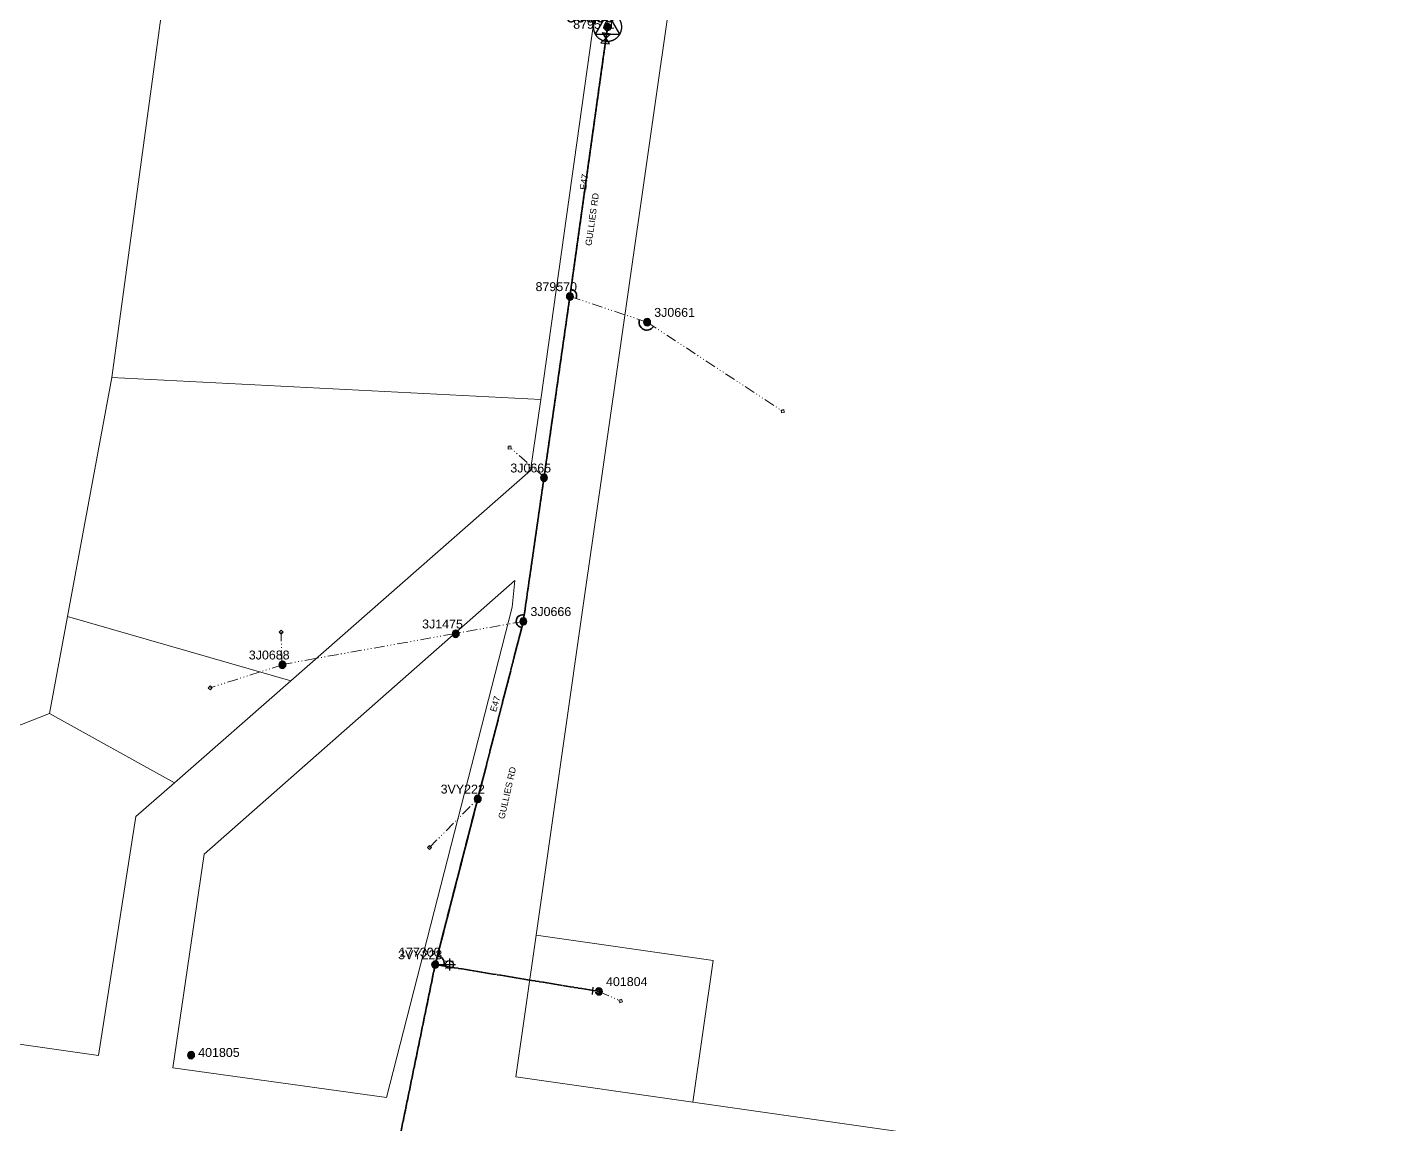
# Model space of a CAD drawing. Header units: metres. Extents: x 244561 to 254068, y 6159332 to 6162744.
# Drawn here: x 252261.9 to 252641.2, y 6160799.8 to 6161108.1 of the extents above; entities that cross this region are included whole.
import ezdxf
from ezdxf.enums import TextEntityAlignment as Align

# ---------------------------------------------------------------- set-up
doc = ezdxf.new("R2010")
doc.units = ezdxf.units.M
doc.linetypes.add('Cable Exist OH', pattern=[1, 1, 0])
doc.linetypes.add('PHANTOMX2', pattern=[6.6, 3, -0.75, 0.2, -0.75, 0.2, -0.75, 0.2, -0.75])
doc.layers.get('0').update_dxf_attribs({"color": 6})
for name, color, linetype, lineweight in [('_User_HV_Exist', 1, 'Continuous', 35), ('_User_LV_Exist', 5, 'Continuous', 35), ('Cadastre Developer_SP_NEW', 92, 'Continuous', 15), ('Cadastre Land Parcels_SP_EXT', 118, 'Continuous', 15), ('Cadastre Roads_SP_EXT', 218, 'Continuous', 15), ('Mains_HV_EXT', 13, 'Continuous', 25), ('Mains_LV_EXT', 163, 'Continuous', 25), ('Mains_SL_EXT', 131, 'Continuous', 25), ('Services_SP_EXT', 42, 'PHANTOMX2', 20)]:
    doc.layers.add(name, color=color, linetype=linetype, lineweight=lineweight)
for name, color, linetype in [('Equip_LV_EXT', 7, 'Continuous'), ('Equip_SP_SL_EXT', 7, 'Continuous'), ('Sub_SP_TR_HV_LV_EXT', 7, 'Continuous'), ('SupportsOH_SP_TR_HV_LV_SL_EXT', 7, 'Continuous')]:
    doc.layers.add(name, color=color, linetype=linetype)
doc.styles.add('iecARIAL', font='arial.ttf', dxfattribs={"height": 2})
doc.styles.add('POLE_LABEL', font='arial.ttf', dxfattribs={"height": 2})
doc.styles.add('SL_LABEL', font='arial.ttf', dxfattribs={"height": 2})
doc.styles.get("Standard").update_dxf_attribs({"font": 'arial.ttf'})

# ---------------------------------------------------------------- blocks, each defined once
blk = doc.blocks.new('SUB_POLE_EXT')
at = {"flags": 128}
for points in [[(-0.05, 4), (-0.15, 4), (-0.25, 3.99), (-0.34, 3.99), (-0.44, 3.98), (-0.54, 3.96), (-0.64, 3.95), (-0.73, 3.93), (-0.83, 3.91), (-0.92, 3.89), (-1.02, 3.87), (-1.11, 3.84), (-1.21, 3.81), (-1.3, 3.78), (-1.39, 3.75), (-1.49, 3.71), (-1.58, 3.68), (-1.67, 3.64), (-1.75, 3.59), (-1.84, 3.55), (-1.93, 3.5), (-2.01, 3.46), (-2.1, 3.41), (-2.18, 3.35), (-2.26, 3.3), (-2.34, 3.24), (-2.42, 3.18), (-2.5, 3.12), (-2.58, 3.06), (-2.65, 3), (-2.72, 2.93), (-2.79, 2.86), (-2.86, 2.79), (-2.93, 2.72), (-3, 2.65), (-3.06, 2.58), (-3.12, 2.5), (-3.18, 2.42), (-3.24, 2.34), (-3.3, 2.26), (-3.35, 2.18), (-3.41, 2.1), (-3.46, 2.01), (-3.5, 1.93), (-3.55, 1.84), (-3.59, 1.75), (-3.64, 1.67), (-3.68, 1.58), (-3.71, 1.49), (-3.75, 1.39), (-3.78, 1.3), (-3.81, 1.21), (-3.84, 1.11), (-3.87, 1.02), (-3.89, 0.92), (-3.91, 0.83), (-3.93, 0.73), (-3.95, 0.64), (-3.96, 0.54), (-3.98, 0.44), (-3.99, 0.34), (-3.99, 0.25), (-4, 0.15), (-4, 0.05), (-4, -0.05), (-4, -0.15), (-3.99, -0.25), (-3.99, -0.34), (-3.98, -0.44), (-3.96, -0.54), (-3.95, -0.64), (-3.93, -0.73), (-3.91, -0.83), (-3.89, -0.92), (-3.87, -1.02), (-3.84, -1.11), (-3.81, -1.21), (-3.78, -1.3), (-3.75, -1.39), (-3.71, -1.49), (-3.68, -1.58), (-3.64, -1.67), (-3.59, -1.75), (-3.55, -1.84), (-3.5, -1.93), (-3.46, -2.01), (-3.41, -2.1), (-3.35, -2.18), (-3.3, -2.26), (-3.24, -2.34), (-3.18, -2.42), (-3.12, -2.5), (-3.06, -2.58), (-3, -2.65), (-2.93, -2.72), (-2.86, -2.79), (-2.79, -2.86), (-2.72, -2.93), (-2.65, -3), (-2.58, -3.06), (-2.5, -3.12), (-2.42, -3.18), (-2.34, -3.24), (-2.26, -3.3), (-2.18, -3.35), (-2.1, -3.41), (-2.01, -3.46), (-1.93, -3.5), (-1.84, -3.55), (-1.75, -3.59), (-1.67, -3.64), (-1.58, -3.68), (-1.49, -3.71), (-1.39, -3.75), (-1.3, -3.78), (-1.21, -3.81), (-1.11, -3.84), (-1.02, -3.87), (-0.92, -3.89), (-0.83, -3.91), (-0.73, -3.93), (-0.64, -3.95), (-0.54, -3.96), (-0.44, -3.98), (-0.34, -3.99), (-0.25, -3.99), (-0.15, -4), (-0.05, -4), (0.05, -4), (0.15, -4), (0.25, -3.99), (0.34, -3.99), (0.44, -3.98), (0.54, -3.96), (0.64, -3.95), (0.73, -3.93), (0.83, -3.91), (0.92, -3.89), (1.02, -3.87), (1.11, -3.84), (1.21, -3.81), (1.3, -3.78), (1.39, -3.75), (1.49, -3.71), (1.58, -3.68), (1.67, -3.64), (1.75, -3.59), (1.84, -3.55), (1.93, -3.5), (2.01, -3.46), (2.1, -3.41), (2.18, -3.35), (2.26, -3.3), (2.34, -3.24), (2.42, -3.18), (2.5, -3.12), (2.58, -3.06), (2.65, -3), (2.72, -2.93), (2.79, -2.86), (2.86, -2.79), (2.93, -2.72), (3, -2.65), (3.06, -2.58), (3.12, -2.5), (3.18, -2.42), (3.24, -2.34), (3.3, -2.26), (3.35, -2.18), (3.41, -2.1), (3.46, -2.01), (3.5, -1.93), (3.55, -1.84), (3.59, -1.75), (3.64, -1.67), (3.68, -1.58), (3.71, -1.49), (3.75, -1.39), (3.78, -1.3), (3.81, -1.21), (3.84, -1.11), (3.87, -1.02), (3.89, -0.92), (3.91, -0.83), (3.93, -0.73), (3.95, -0.64), (3.96, -0.54), (3.98, -0.44), (3.99, -0.34), (3.99, -0.25), (4, -0.15), (4, -0.05), (4, 0.05), (4, 0.15), (3.99, 0.25), (3.99, 0.34), (3.98, 0.44), (3.96, 0.54), (3.95, 0.64), (3.93, 0.73), (3.91, 0.83), (3.89, 0.92), (3.87, 1.02), (3.84, 1.11), (3.81, 1.21), (3.78, 1.3), (3.75, 1.39), (3.71, 1.49), (3.68, 1.58), (3.64, 1.67), (3.59, 1.75), (3.55, 1.84), (3.5, 1.93), (3.46, 2.01), (3.41, 2.1), (3.35, 2.18), (3.3, 2.26), (3.24, 2.34), (3.18, 2.42), (3.12, 2.5), (3.06, 2.58), (3, 2.65), (2.93, 2.72), (2.86, 2.79), (2.79, 2.86), (2.72, 2.93), (2.65, 3), (2.58, 3.06), (2.5, 3.12), (2.42, 3.18), (2.34, 3.24), (2.26, 3.3), (2.18, 3.35), (2.1, 3.41), (2.01, 3.46), (1.93, 3.5), (1.84, 3.55), (1.75, 3.59), (1.67, 3.64), (1.58, 3.68), (1.49, 3.71), (1.39, 3.75), (1.3, 3.78), (1.21, 3.81), (1.11, 3.84), (1.02, 3.87), (0.92, 3.89), (0.83, 3.91), (0.73, 3.93), (0.64, 3.95), (0.54, 3.96), (0.44, 3.98), (0.34, 3.99), (0.25, 3.99), (0.15, 4), (0.05, 4)], [(0, 4), (-3.46, -2), (3.46, -2)]]:
    blk.add_lwpolyline(points, close=True, dxfattribs=at)
at = {"flags": 8}
blk.add_attdef('ASSET_NUM', text='', height=2.5, dxfattribs=at).set_placement((0, 7), align=Align.MIDDLE_CENTER)
for tag, flags, p in [('STREET_CODE', 9, (-1.38, 1.45)), ('NO_PHASES', 9, (-1.38, 1.05)), ('OPERATED_BY', 9, (-1.38, 0.65)), ('MAINTAINED_BY', 9, (-1.38, 0.45)), ('ORIENTATION', 9, (-1.38, 0.25)), ('OWNED_BY', 9, (-1.38, 0.05)), ('CONSTRUCTED_VOLTAGE', 9, (-1.13, 0.75)), ('OPERATING_VOLTAGE', 9, (-1.13, 0.35)), ('STATE', 9, (-1.38, -0.35)), ('USAGE', 9, (-1.38, -0.75)), ('LEGEND', 9, (-1.38, -0.95)), ('SUBURB', 9, (-1.38, -1.15)), ('STREETNAME', 9, (-1.38, -1.35)), ('LOCATION', 9, (-1.38, -1.55)), ('NOTES', 9, (-1.38, -1.75)), ('Z', 1, (-1.38, -1.95)), ('SECONDARY_VOLTAGE', 9, (-1.13, -0.65)), ('SUBSTATION_TYPE', 9, (-1.13, -1.05))]:
    blk.add_attdef(tag, text='', height=0.1, dxfattribs=dict(flags=flags)).set_placement(p, align=Align.MIDDLE_LEFT)
blk = doc.blocks.new('LV_OH_LINKS_DISTFUSE_EXT')
for p, q in [((0, 0), (0.96, 0)), ((3.84, 0), (4.8, 0))]:
    blk.add_line(p, q)
blk.add_lwpolyline([(3.84, -1.2), (3.84, 1.2), (0.96, -1.2), (0.96, 1.2)], close=True)
at = {"flags": 9}
for tag, p in [('ACTUAL_STATUS', (0, 0)), ('CONSTRUCTED_VOLTAGE', (0, -0.2)), ('OPERATING_VOLTAGE', (0, -0.6)), ('ORIENTATION', (0, -0.8)), ('OWNED_BY', (0, -1)), ('STATE', (0, -1.2)), ('SWITCH_TYPE', (0, -1.4)), ('NO_PHASES', (0, -0.4)), ('USAGE', (0, -1.6)), ('NOTES', (0, -1.8))]:
    blk.add_attdef(tag, text='', height=0.2, dxfattribs=at).set_placement(p, align=Align.MIDDLE_LEFT)
at = {"flags": 1}
blk.add_attdef('Z', (0, 0), '', height=0.2, dxfattribs=at)
blk = doc.blocks.new('SL_LANTERN_EXT')
at = {"flags": 9}
for tag, p in [('LRATECODE', (-7.4, 0)), ('LOUTREACHVOCAB', (-7.2, 0)), ('LOUTREACH', (-7, 0)), ('LANTNUMBER', (-6.6, 0)), ('LNEW', (-6.4, 0)), ('LMASTVOCAB', (-6.2, 0)), ('LMAST', (-6, 0)), ('LLAMPVOCAB', (-5.8, 0)), ('LLAMP', (-5.6, 0)), ('LEXIST', (-5.4, 0)), ('LCHARGE3PERCENT', (-5.2, 0)), ('LCHARGE3', (-5, 0)), ('LCHARGE2PERCENT', (-4.8, 0)), ('LCHARGE2', (-4.6, 0)), ('LCHARGE1PERCENT', (-4.4, 0)), ('LCHARGE1', (-4.2, 0)), ('LCATEGORY', (-4, 0)), ('LBRACKETVOCAB', (-3.8, 0)), ('LBRACKET', (-3.6, 0)), ('LKINGHEIGHT', (-3.4, 0)), ('CREPLACE', (-3.2, 0)), ('CREMOVE', (-3, 0)), ('CNUMBER', (-2.8, 0)), ('CNEW', (-2.6, 0)), ('CEXIST', (-2.4, 0)), ('USAGE', (-2.2, 0)), ('STATE', (-2, 0)), ('OWNED_BY', (-1.8, 0)), ('ORIENTATION', (-1.6, 0)), ('OPERATING_VOLTAGE', (-1.4, 0)), ('NO_PHASES', (-1.2, 0)), ('LANTERN_TYPE', (-1, 0)), ('LANTERN_PURPOSE', (-0.8, 0)), ('CONTROL_TYPE', (-0.6, 0)), ('CONSTRUCTED_VOLTAGE', (-0.4, 0))]:
    blk.add_attdef(tag, text='', height=0.001, rotation=270, dxfattribs=at).set_placement(p, align=Align.MIDDLE_LEFT)
at = {"style": 'SL_LABEL', "flags": 9}
blk.add_attdef('STREET_CODE', text='', height=0.001, rotation=270, dxfattribs=at).set_placement((0, 0), align=Align.MIDDLE_LEFT)
at = {"flags": 1}
blk.add_attdef('Z', (0, 0), '', height=0.001, rotation=270, dxfattribs=at)
at = {"flags": 9}
for tag, p in [('LREMOVE', (0, -7.6)), ('LREPLACE', (0, -7.8)), ('LTYPE', (0, -8)), ('LTYPEVOCAB', (0, -8.2)), ('LEGEND', (0, -8.4)), ('SUBURB', (0, -8.6)), ('STREETNAME', (0, -8.8)), ('LOCATION', (0, -9)), ('NOTES', (0, -9.2)), ('MAINTAINED_BY', (0, -9.86))]:
    blk.add_attdef(tag, text='', height=0.001, dxfattribs=at).set_placement(p, align=Align.MIDDLE_LEFT)
blk.add_attdef('OPERATED_BY', (0, -9.61), '', height=0.001, dxfattribs=at)
blk.add_wipeout([(5.69, 0), (5.06, -1.06), (4, -1.69), (2.94, -1.06), (2.31, 0), (2.94, 1.06), (4, 1.69), (5.06, 1.06)])
for p, q in [((0, 0), (4, 0)), ((2.94, 1.06), (3.2, 0.8)), ((4, 1.69), (4, 0)), ((5.06, 1.06), (4.8, 0.8)), ((2.94, -1.06), (3.2, -0.8)), ((4, 0), (5.69, 0)), ((4, 0), (4, -1.69)), ((5.06, -1.06), (4.8, -0.8))]:
    blk.add_line(p, q)
blk.add_circle((4, 0), 1.12)
at = {"width": 0.9}
blk.add_attdef('LNUMBER', text='', height=1, dxfattribs=at).set_placement((7, -1), align=Align.MIDDLE_LEFT)
blk = doc.blocks.new('CCP_EXT')
blk.add_wipeout([(0, 0.57), (0.57, 0), (0, -0.57), (-0.57, 0)])
blk.add_lwpolyline([(-0.57, 0), (0, 0.57), (0.57, 0), (0, -0.57), (-0.57, 0)])
at = {"flags": 1}
blk.add_attdef('Z', (0, 0), '', height=0.2, dxfattribs=at)
at = {"flags": 9}
for tag, p in [('CCP_TYPE', (0, 0)), ('CONSTRUCTED_VOLTAGE', (0, -0.2)), ('OPERATING_VOLTAGE', (0, -0.6)), ('ORIENTATION', (0, -0.8)), ('OWNED_BY', (0, -1)), ('STATE', (0, -1.8)), ('NO_PHASES', (0, -0.4)), ('USAGE', (0, -1.2)), ('LEGEND', (0, -1.4)), ('LIFE_SUPPORT', (0, -1.6)), ('NOTES', (0, -2))]:
    blk.add_attdef(tag, text='', height=0.2, dxfattribs=at).set_placement(p, align=Align.MIDDLE_LEFT)
blk = doc.blocks.new('POLE_EXT')
blk.add_hatch(color=256).paths.add_polyline_path([(-1, 0, 1), (1, 0, 1)])
blk.add_lwpolyline([(-1, 0, 1), (1, 0, 1)], format="xyb", close=True)
at = {"flags": 8}
blk.add_attdef('pNumber', text='', height=2, dxfattribs=at).set_placement((2.5, 2.5), align=Align.MIDDLE_CENTER)
at = {"style": 'POLE_LABEL', "flags": 9}
for tag, p in [('STRUCTURE_PLANT_NUMBER', (1.35, 0.03)), ('STREET_CODE', (1.35, -0.2))]:
    blk.add_attdef(tag, text='', height=0.2, dxfattribs=at).set_placement(p, align=Align.MIDDLE_LEFT)
at = {"flags": 9}
for tag, p in [('OWNED_BY', (1.35, -0.4)), ('SPECIAL_USE', (1.35, -0.8)), ('STATE', (1.35, -1)), ('cLV', (1.35, -1.4)), ('hDepth', (1.35, -1.6)), ('hDia', (1.35, -1.8)), ('cHV', (1.35, -2)), ('cLinedev', (1.35, -3.4)), ('pExisting', (1.35, -3.8)), ('PARENT', (1.35, -0.6)), ('USAGE', (1.35, -1.2)), ('LBRACKET', (1.35, -2.2)), ('LExisting', (1.35, -2.4)), ('LANTNUMBER', (1.35, -2.6)), ('LOther', (1.35, -2.8)), ('LRemove', (1.35, -3)), ('LEGEND', (1.35, -3.2)), ('LOCATION', (1.35, -3.6)), ('pFooting', (1.35, -4.4)), ('pNew', (1.35, -4.6)), ('pRelocate', (1.35, -5)), ('pRemove', (1.35, -5.2)), ('pReplace', (1.35, -5.4)), ('pStay', (1.35, -5.6)), ('pType', (1.35, -5.8)), ('cspan', (1.35, -6)), ('STREETNAME', (1.35, -6.2)), ('SUBURB', (1.35, -6.4)), ('OPERATED_BY', (1.36, -7.01)), ('PFNUMBER', (1.35, -4)), ('NEWPFNUMBER', (1.35, -4.2)), ('NOTES', (1.35, -6.6)), ('MAINTAINED_BY', (1.36, -6.81))]:
    blk.add_attdef(tag, text='', height=0.2, dxfattribs=at).set_placement(p, align=Align.MIDDLE_LEFT)
at = {"flags": 1}
blk.add_attdef('Z', (1.35, -7.33), '', height=0.2, dxfattribs=at)
blk = doc.blocks.new('End Shackle_EXT')
blk.add_wipeout([(0, 0.25), (1.81, 0.25), (1.82, -0.25), (0, -0.25)])
blk.add_line((1.81, -1), (1.81, 1))
at = {"flags": 1}
blk.add_attdef('Z', (0, 0), '', height=0.2, dxfattribs=at)
at = {"flags": 9}
for tag, p in [('CONNECTOR_TYPE', (0, 0)), ('CONSTRUCTED_VOLTAGE', (0, -0.2)), ('OPERATING_VOLTAGE', (0, -0.6)), ('ORIENTATION', (0, -0.8)), ('OWNED_BY', (0, -1)), ('STATE', (0, -1.2)), ('NO_PHASES', (0, -0.4)), ('USAGE', (0, -1.4)), ('NOTES', (0, -1.6))]:
    blk.add_attdef(tag, text='', height=0.2, dxfattribs=at).set_placement(p, align=Align.MIDDLE_LEFT)

msp = doc.modelspace()

# ---------------------------------------------------------------- linework, layer by layer
at = {"layer": '_User_LV_Exist', "linetype": 'Cable Exist OH'}
for points in [[(252424.9815, 6161107.835), (252414.4336, 6161032.3824), (252414.4274, 6161032.3394)], [(252414.4274, 6161032.3394), (252407.1612, 6160981.4611)], [(252407.1612, 6160981.4611), (252407.1547, 6160981.4133), (252401.3497, 6160941.057)], [(252401.3497, 6160941.057), (252388.5408, 6160891.1711)]]:
    msp.add_lwpolyline(points, dxfattribs=at)
at = {"layer": '_User_LV_Exist', "linetype": 'Continuous'}
for points in [[(252416.1198, 6161031.8204, 0.54391247), (252414.7177, 6161034.3717)], [(252434.0025, 6161025.8593, 0.86570086), (252437.8381, 6161023.8273)], [(252401.609, 6160942.8597, 1.05080219), (252400.855, 6160939.343)]]:
    msp.add_lwpolyline(points, format="xyb", dxfattribs=at)
at = {"layer": 'Cadastre Developer_SP_NEW', "linetype": 'Continuous'}
for points in [[(252321.7766, 6161214.6502), (252317.2961, 6161205.2186), (252312.5691, 6161207.0242), (252285.7255, 6161009.5629), (252406.2684, 6161003.3802), (252423.5511, 6161127.0845), (252321.7766, 6161214.6502)], [(252292.4784, 6160886.1773), (252303.3263, 6160895.6854), (252268.2464, 6160915.1465), (252186.3042, 6160883.001), (252189.2831, 6160832.229), (252282.0186, 6160819.0099), (252292.4784, 6160886.1773)]]:
    msp.add_lwpolyline(points, close=True, dxfattribs=at)
at = {"layer": 'Cadastre Land Parcels_SP_EXT', "linetype": 'Continuous'}
for points in [[(252312.5691, 6161207.0242), (252309.8084, 6161208.0785), (252310.8789, 6161211.7872), (252305.8903, 6161213.3211), (252308.7028, 6161223.3499), (252209.6067, 6161237.6307), (252189.1084, 6161240.578), (252137.4181, 6161248.0111), (252128.5819, 6161180.8752), (252056.1134, 6161183.7561), (252057.8537, 6161143.3569), (252016.9491, 6160857.0803), (252189.2831, 6160832.229), (252186.3042, 6160883.001), (252268.2464, 6160915.1465), (252273.306, 6160942.4663), (252285.7255, 6161009.5629), (252312.5691, 6161207.0242)], [(252321.7766, 6161214.6502), (252317.2961, 6161205.2186), (252312.5691, 6161207.0242), (252285.7255, 6161009.5629), (252406.2684, 6161003.3802), (252423.5511, 6161127.0845), (252321.7766, 6161214.6502)], [(252403.3898, 6160983.4671), (252406.2684, 6161003.3802), (252285.7255, 6161009.5629), (252273.306, 6160942.4663), (252336.0062, 6160924.329), (252403.3898, 6160983.4671)], [(252398.2422, 6160945.0385), (252398.9146, 6160952.5817), (252311.6708, 6160875.6428), (252302.8784, 6160815.6105), (252362.8581, 6160807.2309), (252398.2422, 6160945.0385)], [(252336.0062, 6160924.329), (252273.306, 6160942.4663), (252268.2464, 6160915.1465), (252303.3263, 6160895.6854), (252336.0062, 6160924.329)], [(252292.4784, 6160886.1773), (252303.3263, 6160895.6854), (252268.2464, 6160915.1465), (252186.3042, 6160883.001), (252189.2831, 6160832.229), (252282.0186, 6160819.0099), (252292.4784, 6160886.1773)], [(252454.7106, 6160845.7648), (252404.9258, 6160852.8782), (252399.2248, 6160813.0485), (252449.0093, 6160805.9361), (252454.7106, 6160845.7648)]]:
    msp.add_lwpolyline(points, close=True, dxfattribs=at)
msp.add_lwpolyline([(253005.6326, 6161126.1997), (252709.1788, 6161165.9786), (252464.5414, 6161198.7975), (252454.6297, 6161200.1277), (252448.1429, 6161154.8098), (252443.6352, 6161123.3175), (252423.2008, 6160980.5537), (252418.9341, 6160950.7477), (252404.9258, 6160852.8782), (252454.7106, 6160845.7648), (252449.0093, 6160805.9361), (253601.1778, 6160641.3074)], dxfattribs=at)
at = {"layer": 'Mains_LV_EXT', "linetype": 'Cable Exist OH'}
for points in [[(252424.9815, 6161107.835), (252414.4336, 6161032.3824), (252414.4274, 6161032.3394)], [(252414.4274, 6161032.3394), (252407.1612, 6160981.4611)], [(252407.1612, 6160981.4611), (252407.1547, 6160981.4133), (252401.3497, 6160941.057)], [(252401.3497, 6160941.057), (252388.5408, 6160891.1711)]]:
    msp.add_lwpolyline(points, dxfattribs=at)
at = {"layer": 'Mains_LV_EXT', "linetype": 'Continuous'}
for points in [[(252416.1198, 6161031.8204, 0.54391247), (252414.7177, 6161034.3717)], [(252434.0025, 6161025.8593, 0.86570086), (252437.8381, 6161023.8273)], [(252401.609, 6160942.8597, 1.05080219), (252400.855, 6160939.343)], [(252378.9294, 6160844.2837, 0.53984527), (252377.2624, 6160846.9177)]]:
    msp.add_lwpolyline(points, format="xyb", dxfattribs=at)
at = {"layer": 'Mains_SL_EXT', "linetype": 'Cable Exist OH'}
for points in [[(252424.985, 6161107.9034), (252425.0139, 6161108.1111), (252420.7369, 6161150.7563)], [(252414.4472, 6161032.4778), (252424.985, 6161107.9034)], [(252401.3497, 6160941.057), (252407.1547, 6160981.4133), (252414.4336, 6161032.3824), (252414.4472, 6161032.4778)]]:
    msp.add_lwpolyline(points, dxfattribs=at)
at = {"layer": 'Services_SP_EXT'}
msp.add_lwpolyline([(252414.4336, 6161032.3824), (252436.1265, 6161025.1513)], dxfattribs=at)

# ---------------------------------------------------------------- block references
at = {"layer": 'Equip_LV_EXT', "rotation": 261.4840188370448}
msp.add_blockref('LV_OH_LINKS_DISTFUSE_EXT', (252424.9167, 6161107.3142), dxfattribs=at)
at = {"layer": 'Sub_SP_TR_HV_LV_EXT'}
ref = msp.add_blockref('SUB_POLE_EXT', (252425.014, 6161108.111), dxfattribs=at)
ref.add_attrib('ASSET_NUM', '30305', dxfattribs={"layer": '0', "height": 3.5}).set_placement((252427.014, 6161108.361), align=Align.BOTTOM_RIGHT)
at = {"layer": 'SupportsOH_SP_TR_HV_LV_SL_EXT'}
ref = msp.add_blockref('POLE_EXT', (252425.0139, 6161108.1111), dxfattribs=at)
ref.add_attrib('ASSET_NUM', '879571', dxfattribs={"layer": '0', "height": 2.5, "style": 'POLE_LABEL'}).set_placement((252427.0139, 6161108.8611), align=Align.MIDDLE_RIGHT)
ref = msp.add_blockref('POLE_EXT', (252414.4336, 6161032.3824), dxfattribs=at)
ref.add_attrib('ASSET_NUM', '879570', dxfattribs={"layer": '0', "height": 2.5, "style": 'POLE_LABEL'}).set_placement((252416.4336, 6161033.1324), align=Align.BOTTOM_RIGHT)
ref = msp.add_blockref('POLE_EXT', (252436.1265, 6161025.1513), dxfattribs=at)
ref.add_attrib('ASSET_NUM', '3J0661', dxfattribs={"layer": '0', "height": 2.5, "style": 'POLE_LABEL'}).set_placement((252438.1265, 6161025.9013), align=Align.BOTTOM_LEFT)
ref = msp.add_blockref('POLE_EXT', (252407.1546, 6160981.4133), dxfattribs=at)
ref.add_attrib('ASSET_NUM', '3J0665', dxfattribs={"layer": '0', "height": 2.5, "style": 'POLE_LABEL'}).set_placement((252409.1546, 6160982.1633), align=Align.BOTTOM_RIGHT)
ref = msp.add_blockref('POLE_EXT', (252401.3497, 6160941.057), dxfattribs=at)
ref.add_attrib('ASSET_NUM', '3J0666', dxfattribs={"layer": '0', "height": 2.5, "style": 'POLE_LABEL'}).set_placement((252403.3497, 6160941.807), align=Align.BOTTOM_LEFT)
ref = msp.add_blockref('POLE_EXT', (252382.3652, 6160937.5722), dxfattribs=at)
ref.add_attrib('ASSET_NUM', '3J1475', dxfattribs={"layer": '0', "height": 2.5, "style": 'POLE_LABEL'}).set_placement((252384.3652, 6160938.3222), align=Align.BOTTOM_RIGHT)
ref = msp.add_blockref('POLE_EXT', (252333.6674, 6160928.8559), dxfattribs=at)
ref.add_attrib('ASSET_NUM', '3J0688', dxfattribs={"layer": '0', "height": 2.5, "style": 'POLE_LABEL'}).set_placement((252335.6674, 6160929.6059), align=Align.BOTTOM_RIGHT)
ref = msp.add_blockref('POLE_EXT', (252388.5407, 6160891.1711), dxfattribs=at)
ref.add_attrib('ASSET_NUM', '3VY222', dxfattribs={"layer": '0', "height": 2.5, "style": 'POLE_LABEL'}).set_placement((252390.5407, 6160891.9211), align=Align.BOTTOM_RIGHT)
ref = msp.add_blockref('POLE_EXT', (252307.9891, 6160819.1529), dxfattribs=at)
ref.add_attrib('ASSET_NUM', '401805', dxfattribs={"layer": '0', "height": 2.5, "style": 'POLE_LABEL'}).set_placement((252309.9891, 6160819.9029), align=Align.MIDDLE_LEFT)

# ---------------------------------------------------------------- texts
at = {"layer": 'Cadastre Roads_SP_EXT'}
for rotation, p in [(81.946075, (252420.4953, 6161046.5137)), (77.110413, (252396.0147, 6160885.3715))]:
    msp.add_text('GULLIES RD', height=1.8, rotation=rotation, dxfattribs=at).set_placement(p)
at = {"layer": 'Mains_LV_EXT'}
for rotation, p in [(82.110206, (252418.9938, 6161062.2312)), (73.304897, (252393.6477, 6160915.4649))]:
    msp.add_text('E47', height=1.8, rotation=rotation, dxfattribs=at).set_placement(p)

# ---------------------------------------------------------------- next in the draw order: block references
at = {"layer": 'Equip_SP_SL_EXT'}
ref = msp.add_blockref('SL_LANTERN_EXT', (252376.5851, 6160844.6086), dxfattribs=at)
ref.add_attrib('ASSET_NUM', '177300', dxfattribs={"layer": '0', "height": 2.5, "style": 'iecARIAL'}).set_placement((252378.0851, 6160846.1086), align=Align.BOTTOM_RIGHT)
at = {"layer": 'Services_SP_EXT'}
for p, rotation in [((252474.2248, 6161000.1184), 142.3154871054345), ((252397.4934, 6160989.9215), 320.5721978145544), ((252333.2753, 6160938.0046), 271.6947283666264), ((252313.3924, 6160922.4134), 8.3902366679326), ((252428.7267, 6160834.335), 155.8066171141513)]:
    msp.add_blockref('CCP_EXT', p, dxfattribs=dict(at, rotation=rotation))
msp.add_blockref('CCP_EXT', (252374.9752, 6160877.5052), dxfattribs=at)

# ---------------------------------------------------------------- next in the draw order: linework, layer by layer
at = {"layer": '_User_LV_Exist', "linetype": 'Cable Exist OH'}
msp.add_lwpolyline([(252388.5408, 6160891.1711), (252376.5851, 6160844.6086)], dxfattribs=at)
at = {"layer": '_User_LV_Exist', "linetype": 'Continuous'}
msp.add_lwpolyline([(252378.9294, 6160844.2837, 0.53984527), (252377.2624, 6160846.9177)], format="xyb", dxfattribs=at)
at = {"layer": 'Cadastre Developer_SP_NEW', "linetype": 'Continuous'}
for points in [[(252312.5691, 6161207.0242), (252309.8084, 6161208.0785), (252310.8789, 6161211.7872), (252305.8903, 6161213.3211), (252308.7028, 6161223.3499), (252209.6067, 6161237.6307), (252189.1084, 6161240.578), (252137.4181, 6161248.0111), (252128.5819, 6161180.8752), (252056.1134, 6161183.7561), (252057.8537, 6161143.3569), (252016.9491, 6160857.0803), (252189.2831, 6160832.229), (252186.3042, 6160883.001), (252268.2464, 6160915.1465), (252273.306, 6160942.4663), (252285.7255, 6161009.5629), (252312.5691, 6161207.0242)], [(252403.3898, 6160983.4671), (252406.2684, 6161003.3802), (252285.7255, 6161009.5629), (252273.306, 6160942.4663), (252336.0062, 6160924.329), (252403.3898, 6160983.4671)], [(252398.2422, 6160945.0385), (252398.9146, 6160952.5817), (252311.6708, 6160875.6428), (252302.8784, 6160815.6105), (252362.8581, 6160807.2309), (252398.2422, 6160945.0385)], [(252336.0062, 6160924.329), (252273.306, 6160942.4663), (252268.2464, 6160915.1465), (252303.3263, 6160895.6854), (252336.0062, 6160924.329)]]:
    msp.add_lwpolyline(points, close=True, dxfattribs=at)
at = {"layer": 'Mains_LV_EXT', "linetype": 'Cable Exist OH'}
msp.add_lwpolyline([(252388.5408, 6160891.1711), (252376.5851, 6160844.6086)], dxfattribs=at)
at = {"layer": 'Mains_SL_EXT', "linetype": 'Cable Exist OH'}
for points in [[(252376.5851, 6160844.6086), (252388.5408, 6160891.1711), (252401.3497, 6160941.057)], [(252326.9945, 6160531.71), (252334.7914, 6160585.8471), (252345.0517, 6160655.9181), (252352.4959, 6160707.1788), (252362.387, 6160775.2891), (252376.5852, 6160844.6087)]]:
    msp.add_lwpolyline(points, dxfattribs=at)
at = {"layer": 'Services_SP_EXT'}
for points in [[(252436.1265, 6161025.1513), (252474.2248, 6161000.1184)], [(252407.4515, 6160981.4202), (252397.4081, 6160990.0923)], [(252401.3496, 6160941.057), (252333.5251, 6160928.937), (252333.2753, 6160938.0046)], [(252333.6674, 6160928.8558), (252313.3924, 6160922.4133)], [(252374.9753, 6160877.5052), (252388.5408, 6160891.1711)], [(252422.5857, 6160837.0608), (252428.7267, 6160834.335)]]:
    msp.add_lwpolyline(points, dxfattribs=at)

# ---------------------------------------------------------------- next in the draw order: block references
at = {"layer": 'SupportsOH_SP_TR_HV_LV_SL_EXT'}
ref = msp.add_blockref('POLE_EXT', (252376.5851, 6160844.6087), dxfattribs=at)
ref.add_attrib('ASSET_NUM', '3VY223', dxfattribs={"layer": '0', "height": 2.5, "style": 'POLE_LABEL'}).set_placement((252378.5851, 6160845.3587), align=Align.BOTTOM_RIGHT)
ref = msp.add_blockref('POLE_EXT', (252422.5856, 6160837.0608), dxfattribs=at)
ref.add_attrib('ASSET_NUM', '401804', dxfattribs={"layer": '0', "height": 2.5, "style": 'POLE_LABEL'}).set_placement((252424.5856, 6160837.8108), align=Align.BOTTOM_LEFT)

# ---------------------------------------------------------------- next in the draw order: block references
at = {"layer": 'Mains_LV_EXT', "rotation": 174.6265785992034}
msp.add_blockref('End Shackle_EXT', (252422.5857, 6160837.0608), dxfattribs=at)

# ---------------------------------------------------------------- next in the draw order: linework, layer by layer
at = {"layer": '_User_HV_Exist', "linetype": 'Cable Exist OH'}
msp.add_lwpolyline([(252425.0139, 6161108.111), (252414.4335, 6161032.3825), (252407.1547, 6160981.4133), (252401.3497, 6160941.057), (252376.5852, 6160844.6087), (252362.387, 6160775.2891), (252317.4406, 6160465.3726), (252447.3121, 6160259.2759)], dxfattribs=at)
at = {"layer": '_User_LV_Exist', "linetype": 'Cable Exist OH'}
msp.add_lwpolyline([(252376.5851, 6160844.6086), (252422.5857, 6160837.0608)], dxfattribs=at)
at = {"layer": 'Cadastre Developer_SP_NEW', "linetype": 'Continuous'}
msp.add_lwpolyline([(253005.6326, 6161126.1997), (252709.1788, 6161165.9786), (252464.5414, 6161198.7975), (252454.6297, 6161200.1277), (252448.1429, 6161154.8098), (252443.6352, 6161123.3175), (252423.2008, 6160980.5537), (252418.9341, 6160950.7477), (252404.9258, 6160852.8782), (252454.7106, 6160845.7648), (252449.0093, 6160805.9361), (253601.1778, 6160641.3074)], dxfattribs=at)
msp.add_lwpolyline([(252454.7106, 6160845.7648), (252404.9258, 6160852.8782), (252399.2248, 6160813.0485), (252449.0093, 6160805.9361), (252454.7106, 6160845.7648)], close=True, dxfattribs=at)
at = {"layer": 'Mains_HV_EXT', "linetype": 'Cable Exist OH'}
msp.add_lwpolyline([(252425.0139, 6161108.111), (252414.4335, 6161032.3825), (252407.1547, 6160981.4133), (252401.3497, 6160941.057), (252376.5852, 6160844.6087), (252362.387, 6160775.2891), (252317.4406, 6160465.3726), (252447.3121, 6160259.2759)], dxfattribs=at)
at = {"layer": 'Mains_LV_EXT', "linetype": 'Cable Exist OH'}
msp.add_lwpolyline([(252376.5851, 6160844.6086), (252422.5857, 6160837.0608)], dxfattribs=at)

doc.saveas('drawing.dxf')
